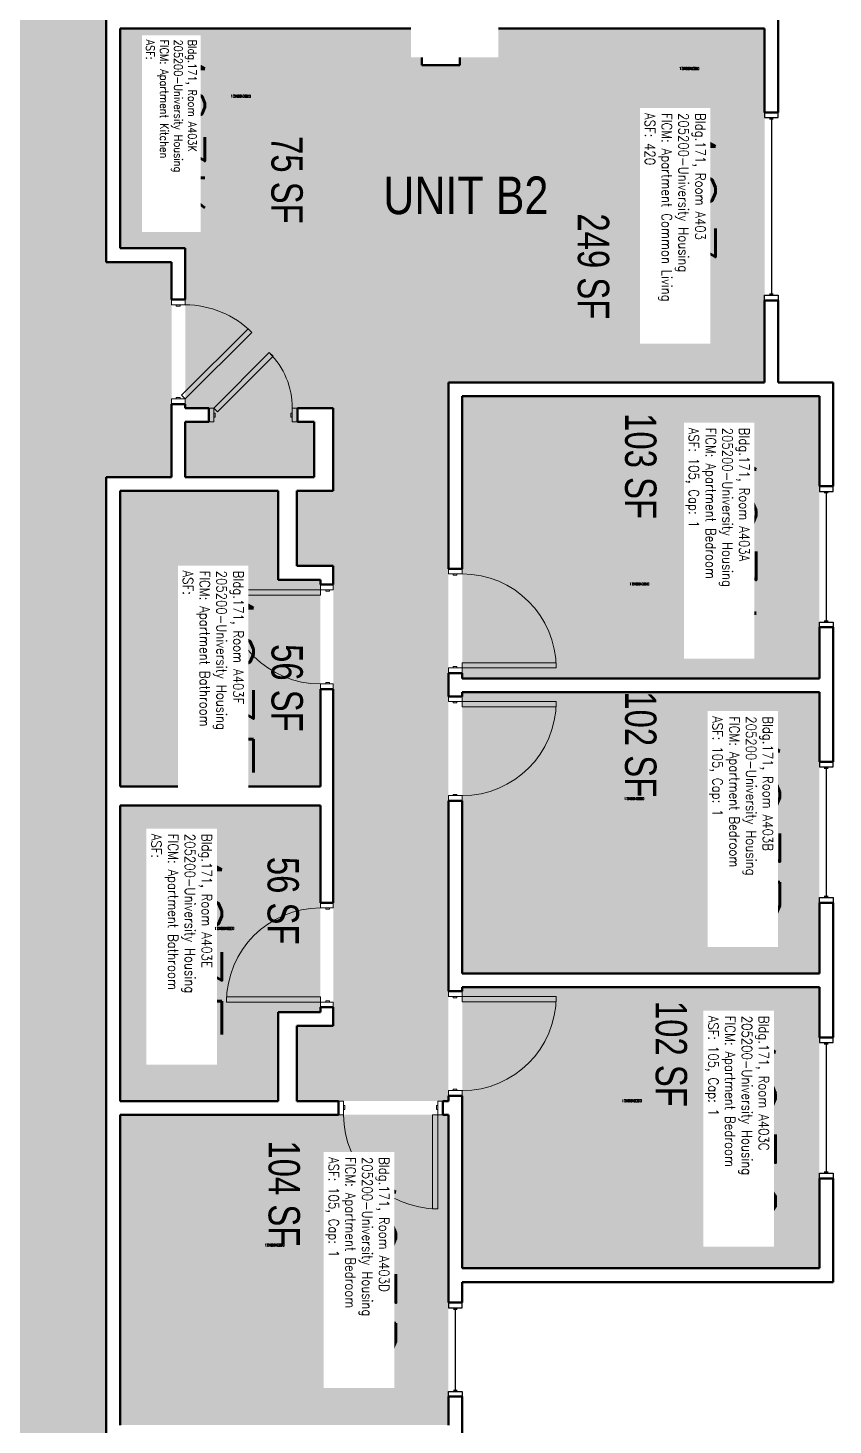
# Model space of a CAD drawing. Header units: inches. Extents: x 88 to 3257, y -489 to 2081.
# Drawn here: x 406 to 714, y 254 to 789 of the extents above; entities that cross this region are included whole.
import ezdxf
from ezdxf.enums import TextEntityAlignment as Align

# ---------------------------------------------------------------- set-up
doc = ezdxf.new("R2010")
doc.units = ezdxf.units.IN
doc.header["$LTSCALE"] = 48
doc.header["$MEASUREMENT"] = 0
for name, color, linetype in [('A-Area-Iden', 1, 'Continuous'), ('A-DOOR', 2, 'Continuous'), ('A-GLAZ', 1, 'Continuous'), ('A-IDEN-RNUM', 7, 'Continuous'), ('A-IDEN-SNUM', 4, 'Continuous'), ('A-IDEN-VNUM', 4, 'Continuous'), ('A-WALL', 5, 'Continuous'), ('AREA-TEXT', 3, 'Continuous'), ('Rooms-Category-Color', 7, 'Continuous'), ('Rooms-College-Color', 7, 'Continuous'), ('Rooms-Department-Color', 7, 'Continuous'), ('Rooms-Division-Color', 7, 'Continuous'), ('Rooms-Information', 7, 'Continuous')]:
    doc.layers.add(name, color=color, linetype=linetype)
doc.styles.add('AREA', font='arial.ttf', dxfattribs={"width": 0.75, "height": 12})
doc.styles.add('ROOMSNUMBER', font='txt.shx', dxfattribs={"height": 0.03})
doc.styles.add('ROOMVNUMBER', font='simplex.shx', dxfattribs={"width": 0.85})
doc.styles.get("Standard").update_dxf_attribs({"font": 'ARIALN.TTF'})
pattern_1 = [(45, (1086.59335, 189.51828), (0.088388348, -0.088388348), [])]

msp = doc.modelspace()

# ---------------------------------------------------------------- hatches: boundary and pattern name
h = msp.add_hatch()
h.set_pattern_fill('ANSI31', color=256, style=0)
h.set_pattern_definition(pattern_1)
h.paths.add_polyline_path([(502.64, 520.99), (502.64, 579.72), (493.43, 579.72), (493.43, 520.99)], flags=9)
h = msp.add_hatch()
h.set_pattern_fill('ANSI31', color=256, style=0)
h.set_pattern_definition(pattern_1)
h.paths.add_polyline_path([(502.64, 520.99), (502.64, 579.72), (493.43, 579.72), (493.43, 520.99)], flags=9)
at = {"layer": 'Rooms-Category-Color', "true_color": 0xadadad}
msp.add_hatch(color=253, dxfattribs=at).paths.add_polyline_path([(547.22, 1168.24), (547.22, 1193.24), (464.89, 1193.24), (464.89, 1168.24), (375.5, 1168.24), (375.5, 1082.22), (350.5, 1082.22), (350.5, 999.89), (375.5, 999.89), (375.5, 815.86), (350.5, 815.86), (350.5, 733.53), (375.5, 733.53), (374.88, 226), (435.5, 226), (435.5, 616.78), (460.5, 616.78), (460.5, 699.11), (435.5, 699.11), (435.5, 881.25), (507.5, 881.25), (507.5, 960.25), (435.5, 960.25), (435.5, 1023.88), (495.87, 1084.25), (547.22, 1084.25)])
at = {"layer": 'Rooms-Category-Color', "true_color": 0x728ef3}
for points in [[(440.75, 704.36), (570.88, 704.36), (570.88, 774.5), (556.25, 774.5), (556.25, 788.5), (440.75, 788.5)], [(570.88, 788.5), (570.88, 704.36), (465.75, 704.36), (465.75, 643.23), (474.7, 643.23), (474.7, 637.98), (465.75, 637.98), (465.75, 616.78), (515.13, 616.78), (515.13, 637.98), (508.7, 637.98), (508.7, 643.23), (522.38, 643.23), (522.38, 611.53), (508.5, 611.53), (508.5, 582.78), (522.38, 582.78), (522.38, 406.75), (508.5, 406.75), (508.5, 378), (566.5, 378), (566.5, 653), (687.5, 653), (687.5, 788.5)], [(708.5, 539.75), (708.5, 647.75), (571.75, 647.75), (571.75, 539.75)], [(440.75, 611.53), (440.75, 498.39), (517.5, 498.39), (517.5, 577.53), (501.25, 577.53), (501.25, 611.53)], [(571.75, 426.88), (571.75, 534.5), (708.5, 534.5), (708.5, 426.88)], [(440.75, 491.14), (440.75, 378), (501.25, 378), (501.25, 412), (517.5, 412), (517.5, 491.14)], [(708.5, 421.63), (708.5, 314), (571.75, 314), (571.75, 421.63)], [(440.75, 372.75), (440.75, 254), (566.5, 254), (566.5, 372.75)]]:
    msp.add_hatch(color=171, dxfattribs=at).paths.add_polyline_path(points)
at = {"layer": 'Rooms-College-Color', "true_color": 0xadadad}
for points in [[(547.22, 1168.24), (547.22, 1193.24), (464.89, 1193.24), (464.89, 1168.24), (375.5, 1168.24), (375.5, 1082.22), (350.5, 1082.22), (350.5, 999.89), (375.5, 999.89), (375.5, 815.86), (350.5, 815.86), (350.5, 733.53), (375.5, 733.53), (374.88, 226), (435.5, 226), (435.5, 616.78), (460.5, 616.78), (460.5, 699.11), (435.5, 699.11), (435.5, 881.25), (507.5, 881.25), (507.5, 960.25), (435.5, 960.25), (435.5, 1023.88), (495.87, 1084.25), (547.22, 1084.25)], [(440.75, 704.36), (570.88, 704.36), (570.88, 774.5), (556.25, 774.5), (556.25, 788.5), (440.75, 788.5)], [(570.88, 788.5), (570.88, 704.36), (465.75, 704.36), (465.75, 643.23), (474.7, 643.23), (474.7, 637.98), (465.75, 637.98), (465.75, 616.78), (515.13, 616.78), (515.13, 637.98), (508.7, 637.98), (508.7, 643.23), (522.38, 643.23), (522.38, 611.53), (508.5, 611.53), (508.5, 582.78), (522.38, 582.78), (522.38, 406.75), (508.5, 406.75), (508.5, 378), (566.5, 378), (566.5, 653), (687.5, 653), (687.5, 788.5)], [(708.5, 539.75), (708.5, 647.75), (571.75, 647.75), (571.75, 539.75)], [(440.75, 611.53), (440.75, 498.39), (517.5, 498.39), (517.5, 577.53), (501.25, 577.53), (501.25, 611.53)], [(571.75, 426.88), (571.75, 534.5), (708.5, 534.5), (708.5, 426.88)], [(440.75, 491.14), (440.75, 378), (501.25, 378), (501.25, 412), (517.5, 412), (517.5, 491.14)], [(708.5, 421.63), (708.5, 314), (571.75, 314), (571.75, 421.63)], [(440.75, 372.75), (440.75, 254), (566.5, 254), (566.5, 372.75)]]:
    msp.add_hatch(color=253, dxfattribs=at).paths.add_polyline_path(points)
at = {"layer": 'Rooms-Department-Color', "true_color": 0xacacac}
msp.add_hatch(color=253, dxfattribs=at).paths.add_polyline_path([(547.22, 1168.24), (547.22, 1193.24), (464.89, 1193.24), (464.89, 1168.24), (375.5, 1168.24), (375.5, 1082.22), (350.5, 1082.22), (350.5, 999.89), (375.5, 999.89), (375.5, 815.86), (350.5, 815.86), (350.5, 733.53), (375.5, 733.53), (374.88, 226), (435.5, 226), (435.5, 616.78), (460.5, 616.78), (460.5, 699.11), (435.5, 699.11), (435.5, 881.25), (507.5, 881.25), (507.5, 960.25), (435.5, 960.25), (435.5, 1023.88), (495.87, 1084.25), (547.22, 1084.25)])
at = {"layer": 'Rooms-Department-Color', "true_color": 0x604aed}
for points in [[(440.75, 704.36), (570.88, 704.36), (570.88, 774.5), (556.25, 774.5), (556.25, 788.5), (440.75, 788.5)], [(570.88, 788.5), (570.88, 704.36), (465.75, 704.36), (465.75, 643.23), (474.7, 643.23), (474.7, 637.98), (465.75, 637.98), (465.75, 616.78), (515.13, 616.78), (515.13, 637.98), (508.7, 637.98), (508.7, 643.23), (522.38, 643.23), (522.38, 611.53), (508.5, 611.53), (508.5, 582.78), (522.38, 582.78), (522.38, 406.75), (508.5, 406.75), (508.5, 378), (566.5, 378), (566.5, 653), (687.5, 653), (687.5, 788.5)], [(708.5, 539.75), (708.5, 647.75), (571.75, 647.75), (571.75, 539.75)], [(440.75, 611.53), (440.75, 498.39), (517.5, 498.39), (517.5, 577.53), (501.25, 577.53), (501.25, 611.53)], [(571.75, 426.88), (571.75, 534.5), (708.5, 534.5), (708.5, 426.88)], [(440.75, 491.14), (440.75, 378), (501.25, 378), (501.25, 412), (517.5, 412), (517.5, 491.14)], [(708.5, 421.63), (708.5, 314), (571.75, 314), (571.75, 421.63)], [(440.75, 372.75), (440.75, 254), (566.5, 254), (566.5, 372.75)]]:
    msp.add_hatch(color=173, dxfattribs=at).paths.add_polyline_path(points)
at = {"layer": 'Rooms-Division-Color', "true_color": 0xadadad}
msp.add_hatch(color=253, dxfattribs=at).paths.add_polyline_path([(547.22, 1168.24), (547.22, 1193.24), (464.89, 1193.24), (464.89, 1168.24), (375.5, 1168.24), (375.5, 1082.22), (350.5, 1082.22), (350.5, 999.89), (375.5, 999.89), (375.5, 815.86), (350.5, 815.86), (350.5, 733.53), (375.5, 733.53), (374.88, 226), (435.5, 226), (435.5, 616.78), (460.5, 616.78), (460.5, 699.11), (435.5, 699.11), (435.5, 881.25), (507.5, 881.25), (507.5, 960.25), (435.5, 960.25), (435.5, 1023.88), (495.87, 1084.25), (547.22, 1084.25)])
at = {"layer": 'Rooms-Division-Color', "true_color": 0x604aed}
for points in [[(440.75, 704.36), (570.88, 704.36), (570.88, 774.5), (556.25, 774.5), (556.25, 788.5), (440.75, 788.5)], [(570.88, 788.5), (570.88, 704.36), (465.75, 704.36), (465.75, 643.23), (474.7, 643.23), (474.7, 637.98), (465.75, 637.98), (465.75, 616.78), (515.13, 616.78), (515.13, 637.98), (508.7, 637.98), (508.7, 643.23), (522.38, 643.23), (522.38, 611.53), (508.5, 611.53), (508.5, 582.78), (522.38, 582.78), (522.38, 406.75), (508.5, 406.75), (508.5, 378), (566.5, 378), (566.5, 653), (687.5, 653), (687.5, 788.5)], [(708.5, 539.75), (708.5, 647.75), (571.75, 647.75), (571.75, 539.75)], [(440.75, 611.53), (440.75, 498.39), (517.5, 498.39), (517.5, 577.53), (501.25, 577.53), (501.25, 611.53)], [(571.75, 426.88), (571.75, 534.5), (708.5, 534.5), (708.5, 426.88)], [(440.75, 491.14), (440.75, 378), (501.25, 378), (501.25, 412), (517.5, 412), (517.5, 491.14)], [(708.5, 421.63), (708.5, 314), (571.75, 314), (571.75, 421.63)], [(440.75, 372.75), (440.75, 254), (566.5, 254), (566.5, 372.75)]]:
    msp.add_hatch(color=173, dxfattribs=at).paths.add_polyline_path(points)

# ---------------------------------------------------------------- linework, layer by layer
at = {"layer": 'A-DOOR', "linetype": 'Continuous', "lineweight": 18}
for points in [[(460.5, 682.72), (460.5, 684.72), (465.75, 684.72), (465.75, 682.72)], [(460.5, 682.72), (460.5, 684.72), (465.75, 684.72), (465.75, 682.72)], [(462.25, 682.72), (462.25, 682.22), (463.75, 682.22), (463.75, 682.72)], [(462.25, 682.72), (462.25, 682.22), (463.75, 682.22), (463.75, 682.72)], [(465.75, 646.72), (464.34, 648.13), (489.79, 673.59), (491.21, 672.17)], [(465.75, 646.72), (464.34, 648.13), (489.79, 673.59), (491.21, 672.17)], [(476.7, 643.23), (478.11, 641.82), (499.33, 663.03), (497.91, 664.44)], [(476.7, 643.23), (478.11, 641.82), (499.33, 663.03), (497.91, 664.44)], [(462.25, 646.72), (462.25, 647.22), (463.75, 647.22), (463.75, 646.72)], [(462.25, 646.72), (462.25, 647.22), (463.75, 647.22), (463.75, 646.72)], [(460.5, 646.72), (460.5, 644.72), (465.75, 644.72), (465.75, 646.72)], [(460.5, 646.72), (460.5, 644.72), (465.75, 644.72), (465.75, 646.72)], [(476.7, 637.98), (474.7, 637.98), (474.7, 643.23), (476.7, 643.23)], [(476.7, 637.98), (474.7, 637.98), (474.7, 643.23), (476.7, 643.23)], [(506.7, 637.98), (508.7, 637.98), (508.7, 643.23), (506.7, 643.23)], [(506.7, 637.98), (508.7, 637.98), (508.7, 643.23), (506.7, 643.23)], [(476.7, 639.73), (477.2, 639.73), (477.2, 641.23), (476.7, 641.23)], [(476.7, 639.73), (477.2, 639.73), (477.2, 641.23), (476.7, 641.23)], [(506.7, 639.73), (506.2, 639.73), (506.2, 641.23), (506.7, 641.23)], [(506.7, 639.73), (506.2, 639.73), (506.2, 641.23), (506.7, 641.23)], [(566.5, 579.75), (566.5, 581.75), (571.75, 581.75), (571.75, 579.75)], [(566.5, 579.75), (566.5, 581.75), (571.75, 581.75), (571.75, 579.75)], [(568.25, 579.75), (568.25, 579.25), (569.75, 579.25), (569.75, 579.75)], [(568.25, 579.75), (568.25, 579.25), (569.75, 579.25), (569.75, 579.75)], [(517.5, 573.64), (517.5, 571.64), (481.5, 571.64), (481.5, 573.64)], [(517.5, 573.64), (517.5, 571.64), (481.5, 571.64), (481.5, 573.64)], [(522.38, 573.64), (522.38, 575.64), (517.5, 575.64), (517.5, 573.64)], [(522.38, 573.64), (522.38, 575.64), (517.5, 575.64), (517.5, 573.64)], [(521, 573.64), (521, 573.14), (519.5, 573.14), (519.5, 573.64)], [(521, 573.64), (521, 573.14), (519.5, 573.14), (519.5, 573.64)], [(571.75, 543.75), (571.75, 545.75), (607.75, 545.75), (607.75, 543.75)], [(571.75, 543.75), (571.75, 545.75), (607.75, 545.75), (607.75, 543.75)], [(566.5, 543.75), (566.5, 541.75), (571.75, 541.75), (571.75, 543.75)], [(566.5, 543.75), (566.5, 541.75), (571.75, 541.75), (571.75, 543.75)], [(568.25, 543.75), (568.25, 544.25), (569.75, 544.25), (569.75, 543.75)], [(568.25, 543.75), (568.25, 544.25), (569.75, 544.25), (569.75, 543.75)], [(522.38, 537.64), (522.38, 535.64), (517.5, 535.64), (517.5, 537.64)], [(522.38, 537.64), (522.38, 535.64), (517.5, 535.64), (517.5, 537.64)], [(521, 537.64), (521, 538.14), (519.5, 538.14), (519.5, 537.64)], [(521, 537.64), (521, 538.14), (519.5, 538.14), (519.5, 537.64)], [(566.5, 530.88), (566.5, 532.88), (571.75, 532.88), (571.75, 530.88)], [(566.5, 530.88), (566.5, 532.88), (571.75, 532.88), (571.75, 530.88)], [(568.25, 530.88), (568.25, 530.38), (569.75, 530.38), (569.75, 530.88)], [(568.25, 530.88), (568.25, 530.38), (569.75, 530.38), (569.75, 530.88)], [(571.75, 530.88), (571.75, 528.88), (607.75, 528.88), (607.75, 530.88)], [(571.75, 530.88), (571.75, 528.88), (607.75, 528.88), (607.75, 530.88)], [(566.5, 494.88), (566.5, 492.88), (571.75, 492.88), (571.75, 494.88)], [(566.5, 494.88), (566.5, 492.88), (571.75, 492.88), (571.75, 494.88)], [(568.25, 494.88), (568.25, 495.38), (569.75, 495.38), (569.75, 494.88)], [(568.25, 494.88), (568.25, 495.38), (569.75, 495.38), (569.75, 494.88)], [(522.38, 451.89), (522.38, 453.89), (517.5, 453.89), (517.5, 451.89)], [(522.38, 451.89), (522.38, 453.89), (517.5, 453.89), (517.5, 451.89)], [(521, 451.89), (521, 451.39), (519.5, 451.39), (519.5, 451.89)], [(521, 451.89), (521, 451.39), (519.5, 451.39), (519.5, 451.89)], [(517.5, 415.89), (517.5, 417.89), (481.5, 417.89), (481.5, 415.89)], [(517.5, 415.89), (517.5, 417.89), (481.5, 417.89), (481.5, 415.89)], [(566.5, 418), (566.5, 420), (571.75, 420), (571.75, 418)], [(566.5, 418), (566.5, 420), (571.75, 420), (571.75, 418)], [(568.25, 418), (568.25, 417.5), (569.75, 417.5), (569.75, 418)], [(568.25, 418), (568.25, 417.5), (569.75, 417.5), (569.75, 418)], [(571.75, 418), (571.75, 416), (607.75, 416), (607.75, 418)], [(571.75, 418), (571.75, 416), (607.75, 416), (607.75, 418)], [(522.38, 415.89), (522.38, 413.89), (517.5, 413.89), (517.5, 415.89)], [(522.38, 415.89), (522.38, 413.89), (517.5, 413.89), (517.5, 415.89)], [(521, 415.89), (521, 416.39), (519.5, 416.39), (519.5, 415.89)], [(521, 415.89), (521, 416.39), (519.5, 416.39), (519.5, 415.89)], [(566.5, 382), (566.5, 380), (571.75, 380), (571.75, 382)], [(566.5, 382), (566.5, 380), (571.75, 380), (571.75, 382)], [(568.25, 382), (568.25, 382.5), (569.75, 382.5), (569.75, 382)], [(568.25, 382), (568.25, 382.5), (569.75, 382.5), (569.75, 382)], [(526.38, 378), (524.38, 378), (524.38, 372.75), (526.38, 372.75)], [(526.38, 378), (524.38, 378), (524.38, 372.75), (526.38, 372.75)], [(526.38, 376.25), (526.88, 376.25), (526.88, 374.75), (526.38, 374.75)], [(526.38, 376.25), (526.88, 376.25), (526.88, 374.75), (526.38, 374.75)], [(562.38, 376.25), (561.88, 376.25), (561.88, 374.75), (562.38, 374.75)], [(562.38, 376.25), (561.88, 376.25), (561.88, 374.75), (562.38, 374.75)], [(562.38, 378), (564.38, 378), (564.38, 372.75), (562.38, 372.75)], [(562.38, 378), (564.38, 378), (564.38, 372.75), (562.38, 372.75)], [(562.38, 372.75), (560.38, 372.75), (560.38, 336.75), (562.38, 336.75)], [(562.38, 372.75), (560.38, 372.75), (560.38, 336.75), (562.38, 336.75)]]:
    msp.add_lwpolyline(points, close=True, dxfattribs=at)
for centre, start, end in [((465.75, 646.72), 45, 90), ((465.75, 646.72), 45, 90), ((571.75, 543.75), 0, 90), ((571.75, 543.75), 0, 90), ((517.5, 573.64), 180, 270), ((517.5, 573.64), 180, 270)]:
    msp.add_arc(centre, 36, start, end, dxfattribs=at)
at = {"layer": 'A-DOOR', "linetype": 'Continuous', "lineweight": 18, "extrusion": (0, 0, -1)}
for centre, radius, start, end in [((-476.7, 643.23), 30, 135, 180), ((-476.7, 643.23), 30, 135, 180), ((-571.75, 530.88), 36, 180, 270), ((-571.75, 530.88), 36, 180, 270), ((-517.5, 415.89), 36, 0, 90), ((-517.5, 415.89), 36, 0, 90), ((-571.75, 418), 36, 180, 270), ((-571.75, 418), 36, 180, 270), ((-562.38, 372.75), 36, 270, 0), ((-562.38, 372.75), 36, 270, 0)]:
    msp.add_arc(centre, radius, start, end, dxfattribs=at)
at = {"layer": 'A-GLAZ', "linetype": 'Continuous', "lineweight": 25}
for p, q in [((689.38, 753.88), (690.88, 753.88)), ((689.38, 753.88), (690.88, 753.88)), ((690.13, 753.88), (690.13, 686.88)), ((690.13, 753.88), (690.13, 686.88)), ((689.38, 686.88), (690.88, 686.88)), ((689.38, 686.88), (690.88, 686.88)), ((710.38, 610.84), (711.88, 610.84)), ((710.38, 610.84), (711.88, 610.84)), ((711.13, 610.84), (711.13, 561.84)), ((711.13, 610.84), (711.13, 561.84)), ((710.38, 561.84), (711.88, 561.84)), ((710.38, 561.84), (711.88, 561.84)), ((710.38, 505.38), (711.88, 505.38)), ((710.38, 505.38), (711.88, 505.38)), ((711.13, 505.38), (711.13, 456.38)), ((711.13, 505.38), (711.13, 456.38)), ((710.38, 456.38), (711.88, 456.38)), ((710.38, 456.38), (711.88, 456.38)), ((710.38, 399.85), (711.88, 399.85)), ((710.38, 399.85), (711.88, 399.85)), ((711.13, 399.85), (711.13, 350.85)), ((711.13, 399.85), (711.13, 350.85)), ((710.38, 350.85), (711.88, 350.85)), ((710.38, 350.85), (711.88, 350.85)), ((568.38, 298.38), (569.88, 298.38)), ((568.38, 298.38), (569.88, 298.38)), ((569.13, 298.38), (569.13, 267.38)), ((569.13, 298.38), (569.13, 267.38)), ((568.38, 267.38), (569.88, 267.38)), ((568.38, 267.38), (569.88, 267.38))]:
    msp.add_line(p, q, dxfattribs=at)
for points in [[(692.75, 754.38), (692.75, 756.38), (687.5, 756.38), (687.5, 754.38)], [(692.75, 754.38), (692.75, 756.38), (687.5, 756.38), (687.5, 754.38)], [(692.75, 686.38), (692.75, 684.38), (687.5, 684.38), (687.5, 686.38)], [(692.75, 686.38), (692.75, 684.38), (687.5, 684.38), (687.5, 686.38)], [(713.75, 611.34), (713.75, 613.34), (708.5, 613.34), (708.5, 611.34)], [(713.75, 611.34), (713.75, 613.34), (708.5, 613.34), (708.5, 611.34)], [(713.75, 561.34), (713.75, 559.34), (708.5, 559.34), (708.5, 561.34)], [(713.75, 561.34), (713.75, 559.34), (708.5, 559.34), (708.5, 561.34)], [(713.75, 505.88), (713.75, 507.88), (708.5, 507.88), (708.5, 505.88)], [(713.75, 505.88), (713.75, 507.88), (708.5, 507.88), (708.5, 505.88)], [(713.75, 455.88), (713.75, 453.88), (708.5, 453.88), (708.5, 455.88)], [(713.75, 455.88), (713.75, 453.88), (708.5, 453.88), (708.5, 455.88)], [(713.75, 400.35), (713.75, 402.35), (708.5, 402.35), (708.5, 400.35)], [(713.75, 400.35), (713.75, 402.35), (708.5, 402.35), (708.5, 400.35)], [(713.75, 350.35), (713.75, 348.35), (708.5, 348.35), (708.5, 350.35)], [(713.75, 350.35), (713.75, 348.35), (708.5, 348.35), (708.5, 350.35)], [(571.75, 298.88), (571.75, 300.88), (566.5, 300.88), (566.5, 298.88)], [(571.75, 298.88), (571.75, 300.88), (566.5, 300.88), (566.5, 298.88)], [(571.75, 266.88), (571.75, 264.88), (566.5, 264.88), (566.5, 266.88)], [(571.75, 266.88), (571.75, 264.88), (566.5, 264.88), (566.5, 266.88)]]:
    msp.add_lwpolyline(points, close=True, dxfattribs=at)
at = {"layer": 'A-WALL', "linetype": 'Continuous', "lineweight": 50}
for p, q in [((435.5, 699.11), (435.5, 793.75)), ((435.5, 699.11), (435.5, 793.75)), ((692.75, 793.75), (692.75, 756.38)), ((692.75, 793.75), (692.75, 756.38)), ((440.75, 788.5), (440.75, 704.36)), ((556.25, 788.5), (440.75, 788.5)), ((440.75, 788.5), (440.75, 704.36)), ((556.25, 788.5), (440.75, 788.5)), ((556.25, 774.5), (556.25, 788.5)), ((556.25, 774.5), (556.25, 788.5)), ((566, 788.5), (563.5, 788.5)), ((563.5, 788.5), (563.5, 779.38)), ((566, 788.5), (563.5, 788.5)), ((563.5, 788.5), (563.5, 779.38)), ((566, 779.38), (566, 788.5)), ((566, 779.38), (566, 788.5)), ((687.5, 788.5), (570.88, 788.5)), ((570.88, 788.5), (570.88, 774.5)), ((687.5, 788.5), (570.88, 788.5)), ((570.88, 788.5), (570.88, 774.5)), ((687.5, 756.38), (687.5, 788.5)), ((687.5, 756.38), (687.5, 788.5)), ((563.5, 779.38), (566, 779.38)), ((563.5, 779.38), (566, 779.38)), ((570.88, 774.5), (556.25, 774.5)), ((570.88, 774.5), (556.25, 774.5)), ((692.75, 756.38), (687.5, 756.38)), ((692.75, 756.38), (687.5, 756.38)), ((440.75, 704.36), (465.75, 704.36)), ((440.75, 704.36), (465.75, 704.36)), ((465.75, 704.36), (465.75, 684.72)), ((465.75, 704.36), (465.75, 684.72)), ((460.5, 699.11), (435.5, 699.11)), ((460.5, 699.11), (435.5, 699.11)), ((460.5, 684.72), (460.5, 699.11)), ((460.5, 684.72), (460.5, 699.11)), ((465.75, 684.72), (460.5, 684.72)), ((465.75, 684.72), (460.5, 684.72)), ((687.5, 653), (687.5, 684.38)), ((687.5, 684.38), (692.75, 684.38)), ((687.5, 653), (687.5, 684.38)), ((687.5, 684.38), (692.75, 684.38)), ((692.75, 684.38), (692.75, 653)), ((692.75, 684.38), (692.75, 653)), ((566.5, 653), (687.5, 653)), ((566.5, 581.75), (566.5, 653)), ((566.5, 653), (687.5, 653)), ((566.5, 581.75), (566.5, 653)), ((692.75, 653), (713.75, 653)), ((692.75, 653), (713.75, 653)), ((713.75, 653), (713.75, 613.34)), ((713.75, 653), (713.75, 613.34)), ((708.5, 647.75), (571.75, 647.75)), ((571.75, 647.75), (571.75, 581.75)), ((708.5, 647.75), (571.75, 647.75)), ((571.75, 647.75), (571.75, 581.75)), ((708.5, 613.34), (708.5, 647.75)), ((708.5, 613.34), (708.5, 647.75)), ((460.5, 616.78), (460.5, 644.72)), ((460.5, 644.72), (465.75, 644.72)), ((460.5, 616.78), (460.5, 644.72)), ((460.5, 644.72), (465.75, 644.72)), ((465.75, 644.72), (465.75, 643.23)), ((465.75, 644.72), (465.75, 643.23)), ((465.75, 643.23), (474.7, 643.23)), ((465.75, 643.23), (474.7, 643.23)), ((474.7, 643.23), (474.7, 637.98)), ((474.7, 643.23), (474.7, 637.98)), ((508.7, 643.23), (522.38, 643.23)), ((508.7, 637.98), (508.7, 643.23)), ((508.7, 643.23), (522.38, 643.23)), ((508.7, 637.98), (508.7, 643.23)), ((522.38, 643.23), (522.38, 611.53)), ((522.38, 643.23), (522.38, 611.53)), ((474.7, 637.98), (465.75, 637.98)), ((465.75, 637.98), (465.75, 616.78)), ((474.7, 637.98), (465.75, 637.98)), ((465.75, 637.98), (465.75, 616.78)), ((515.13, 637.98), (508.7, 637.98)), ((515.13, 637.98), (508.7, 637.98)), ((515.13, 616.78), (515.13, 637.98)), ((515.13, 616.78), (515.13, 637.98)), ((435.5, 377.38), (435.5, 616.78)), ((435.5, 616.78), (460.5, 616.78)), ((435.5, 377.38), (435.5, 616.78)), ((435.5, 616.78), (460.5, 616.78)), ((465.75, 616.78), (515.13, 616.78)), ((465.75, 616.78), (515.13, 616.78)), ((440.75, 611.53), (440.75, 498.39)), ((501.25, 611.53), (440.75, 611.53)), ((440.75, 611.53), (440.75, 498.39)), ((501.25, 611.53), (440.75, 611.53)), ((501.25, 577.53), (501.25, 611.53)), ((501.25, 577.53), (501.25, 611.53)), ((508.5, 611.53), (508.5, 582.78)), ((522.38, 611.53), (508.5, 611.53)), ((508.5, 611.53), (508.5, 582.78)), ((522.38, 611.53), (508.5, 611.53)), ((713.75, 613.34), (708.5, 613.34)), ((713.75, 613.34), (708.5, 613.34)), ((517.5, 577.53), (501.25, 577.53)), ((517.5, 577.53), (501.25, 577.53)), ((508.5, 582.78), (522.38, 582.78)), ((508.5, 582.78), (522.38, 582.78)), ((517.5, 575.64), (517.5, 577.53)), ((517.5, 575.64), (517.5, 577.53)), ((522.38, 582.78), (522.38, 575.64)), ((522.38, 582.78), (522.38, 575.64)), ((571.75, 581.75), (566.5, 581.75)), ((571.75, 581.75), (566.5, 581.75)), ((522.38, 575.64), (517.5, 575.64)), ((522.38, 575.64), (517.5, 575.64)), ((708.5, 539.75), (708.5, 559.34)), ((708.5, 559.34), (713.75, 559.34)), ((708.5, 539.75), (708.5, 559.34)), ((708.5, 559.34), (713.75, 559.34)), ((713.75, 559.34), (713.75, 507.88)), ((713.75, 559.34), (713.75, 507.88)), ((566.5, 532.88), (566.5, 541.75)), ((566.5, 541.75), (571.75, 541.75)), ((566.5, 532.88), (566.5, 541.75)), ((566.5, 541.75), (571.75, 541.75)), ((571.75, 541.75), (571.75, 539.75)), ((571.75, 541.75), (571.75, 539.75)), ((517.5, 498.39), (517.5, 535.64)), ((517.5, 535.64), (522.38, 535.64)), ((517.5, 498.39), (517.5, 535.64)), ((517.5, 535.64), (522.38, 535.64)), ((522.38, 535.64), (522.38, 453.89)), ((522.38, 535.64), (522.38, 453.89)), ((571.75, 539.75), (708.5, 539.75)), ((571.75, 539.75), (708.5, 539.75)), ((571.75, 532.88), (566.5, 532.88)), ((571.75, 532.88), (566.5, 532.88)), ((708.5, 534.5), (571.75, 534.5)), ((571.75, 534.5), (571.75, 532.88)), ((708.5, 534.5), (571.75, 534.5)), ((571.75, 534.5), (571.75, 532.88)), ((708.5, 507.88), (708.5, 534.5)), ((708.5, 507.88), (708.5, 534.5)), ((713.75, 507.88), (708.5, 507.88)), ((713.75, 507.88), (708.5, 507.88)), ((440.75, 498.39), (517.5, 498.39)), ((440.75, 498.39), (517.5, 498.39)), ((566.5, 420), (566.5, 492.88)), ((566.5, 492.88), (571.75, 492.88)), ((566.5, 420), (566.5, 492.88)), ((566.5, 492.88), (571.75, 492.88)), ((571.75, 492.88), (571.75, 426.88)), ((571.75, 492.88), (571.75, 426.88)), ((517.5, 491.14), (440.75, 491.14)), ((440.75, 491.14), (440.75, 378)), ((517.5, 491.14), (440.75, 491.14)), ((440.75, 491.14), (440.75, 378)), ((517.5, 453.89), (517.5, 491.14)), ((517.5, 453.89), (517.5, 491.14)), ((522.38, 453.89), (517.5, 453.89)), ((522.38, 453.89), (517.5, 453.89)), ((708.5, 426.88), (708.5, 453.88)), ((708.5, 453.88), (713.75, 453.88)), ((708.5, 426.88), (708.5, 453.88)), ((708.5, 453.88), (713.75, 453.88)), ((713.75, 453.88), (713.75, 402.35)), ((713.75, 453.88), (713.75, 402.35)), ((571.75, 426.88), (708.5, 426.88)), ((571.75, 426.88), (708.5, 426.88)), ((571.75, 420), (566.5, 420)), ((571.75, 420), (566.5, 420)), ((708.5, 421.63), (571.75, 421.63)), ((571.75, 421.63), (571.75, 420)), ((708.5, 421.63), (571.75, 421.63)), ((571.75, 421.63), (571.75, 420)), ((708.5, 402.35), (708.5, 421.63)), ((708.5, 402.35), (708.5, 421.63)), ((501.25, 412), (517.5, 412)), ((501.25, 378), (501.25, 412)), ((501.25, 412), (517.5, 412)), ((501.25, 378), (501.25, 412)), ((517.5, 412), (517.5, 413.89)), ((517.5, 413.89), (522.38, 413.89)), ((517.5, 412), (517.5, 413.89)), ((517.5, 413.89), (522.38, 413.89)), ((522.38, 413.89), (522.38, 406.75)), ((522.38, 413.89), (522.38, 406.75)), ((522.38, 406.75), (508.5, 406.75)), ((508.5, 406.75), (508.5, 378)), ((522.38, 406.75), (508.5, 406.75)), ((508.5, 406.75), (508.5, 378)), ((713.75, 402.35), (708.5, 402.35)), ((713.75, 402.35), (708.5, 402.35)), ((566.5, 378), (566.5, 380)), ((566.5, 380), (571.75, 380)), ((566.5, 378), (566.5, 380)), ((566.5, 380), (571.75, 380)), ((571.75, 380), (571.75, 314)), ((571.75, 380), (571.75, 314)), ((435.5, 248.75), (435.5, 377.38)), ((435.5, 248.75), (435.5, 377.38)), ((440.75, 378), (501.25, 378)), ((440.75, 378), (501.25, 378)), ((508.5, 378), (521.75, 378)), ((508.5, 378), (521.75, 378)), ((521.75, 378), (524.38, 378)), ((521.75, 378), (524.38, 378)), ((524.38, 378), (524.38, 372.75)), ((524.38, 378), (524.38, 372.75)), ((564.38, 378), (566.5, 378)), ((564.38, 372.75), (564.38, 378)), ((564.38, 378), (566.5, 378)), ((564.38, 372.75), (564.38, 378)), ((440.75, 372.75), (440.75, 254)), ((521.75, 372.75), (440.75, 372.75)), ((440.75, 372.75), (440.75, 254)), ((521.75, 372.75), (440.75, 372.75)), ((524.38, 372.75), (521.75, 372.75)), ((524.38, 372.75), (521.75, 372.75)), ((566.5, 372.75), (564.38, 372.75)), ((566.5, 372.75), (564.38, 372.75)), ((566.5, 309.38), (566.5, 372.75)), ((566.5, 309.38), (566.5, 372.75)), ((708.5, 314), (708.5, 348.35)), ((708.5, 348.35), (713.75, 348.35)), ((708.5, 314), (708.5, 348.35)), ((708.5, 348.35), (713.75, 348.35)), ((713.75, 348.35), (713.75, 308.75)), ((713.75, 348.35), (713.75, 308.75)), ((571.75, 314), (708.5, 314)), ((571.75, 314), (708.5, 314)), ((566.5, 300.88), (566.5, 309.38)), ((566.5, 300.88), (566.5, 309.38)), ((713.75, 308.75), (571.75, 308.75)), ((571.75, 308.75), (571.75, 300.88)), ((713.75, 308.75), (571.75, 308.75)), ((571.75, 308.75), (571.75, 300.88)), ((571.75, 300.88), (566.5, 300.88)), ((571.75, 300.88), (566.5, 300.88)), ((566.5, 254), (566.5, 264.88)), ((566.5, 264.88), (571.75, 264.88)), ((566.5, 254), (566.5, 264.88)), ((566.5, 264.88), (571.75, 264.88)), ((571.75, 264.88), (571.75, 248.75)), ((571.75, 264.88), (571.75, 248.75))]:
    msp.add_line(p, q, dxfattribs=at)

# ---------------------------------------------------------------- texts
at = {"layer": 'A-Area-Iden', "linetype": 'ByBlock'}
msp.add_text('UNIT B2', height=14.4, dxfattribs=at).set_placement((573.14, 717.43), align=Align.CENTER)
at = {"layer": 'A-IDEN-RNUM', "style": 'ROOMSNUMBER', "width": 0.85}
for s, p in [('0403-00', (658.67, 772.65)), ('0403-K0', (486.99, 762.06)), ('0403-A0', (639.57, 575.38)), ('0403-F0', (481.48, 532.08)), ('0403-B0', (637.59, 493.22)), ('0403-E0', (480.68, 443.58)), ('0403-C0', (636.72, 377.63)), ('0403-D0', (499.93, 322.36))]:
    msp.add_text(s, height=1, dxfattribs=at).set_placement(p, align=Align.CENTER)
at = {"layer": 'A-IDEN-SNUM', "style": 'ROOMSNUMBER', "width": 0.85}
for s, p in [('1710A40300', (658.67, 772.65)), ('1710A403K0', (486.99, 762.06)), ('1710A403A0', (639.57, 575.38)), ('1710A403F0', (481.48, 532.08)), ('1710A403B0', (637.59, 493.22)), ('1710A403E0', (480.68, 443.58)), ('1710A403C0', (636.72, 377.63)), ('1710A403D0', (499.93, 322.36))]:
    msp.add_text(s, height=1, dxfattribs=at).set_placement(p, align=Align.CENTER)
at = {"layer": 'A-IDEN-VNUM', "style": 'ROOMVNUMBER', "width": 0.85}
for s, height, p in [('403K', 22.5, (461.97, 750.54)), ('403', 27, (655.23, 726.63)), ('403A', 27, (670.76, 594.18)), ('403F', 27, (478.35, 541.12)), ('403B', 27, (679.82, 484.85)), ('403E', 27, (466.26, 440.37)), ('403C', 27, (678.23, 369.64)), ('403D', 27, (532.87, 316.12))]:
    msp.add_text(s, height=height, rotation=270, dxfattribs=at).set_placement(p, align=Align.MIDDLE_CENTER)
at = {"layer": 'AREA-TEXT', "style": 'AREA', "width": 0.75}
for s, p in [('75 SF', (504.71, 730.55)), ('249 SF', (622.03, 697.45)), ('103 SF', (640.13, 621.01)), ('56 SF', (504.75, 536.12)), ('102 SF', (640.13, 514.54)), ('56 SF', (503.24, 454.69)), ('102 SF', (651.83, 396.06)), ('104 SF', (503.63, 342.66))]:
    msp.add_text(s, height=12, rotation=270, dxfattribs=at).set_placement(p, align=Align.MIDDLE_CENTER)

# ---------------------------------------------------------------- next in the draw order: texts
at = {"layer": 'Rooms-Information', "attachment_point": 7, "rotation": 270, "style": 'ROOMVNUMBER', "bg_fill": 3, "box_fill_scale": 1.5, "bg_fill_color": 256, "bg_fill_true_color": 13158600, "bg_fill_transparency": 0}
for s, insert, char_height, width in [('Bldg.171, Room A416^M^J140903-UH-Residntl Student Experience^M^JFICM: Storage Closet^M^JASF: 141', (554.05, 865.72), 3.8571, 86.4), ('Bldg.171, Room A403K^M^J205200-University Housing^M^JFICM: Apartment Kitchen^M^JASF: ', (450.72, 784.24), 3.2143, 72), ('Bldg.171, Room A403^M^J205200-University Housing^M^JFICM: Apartment Common Living^M^JASF: 420', (641.73, 756.14), 3.8571, 86.4), ('Bldg.171, Room A403A^M^J205200-University Housing^M^JFICM: Apartment Bedroom^M^JASF: 105, Cap: 1', (657.26, 635.7), 3.8571, 86.4), ('Bldg.171, Room A403F^M^J205200-University Housing^M^JFICM: Apartment Bathroom^M^JASF: ', (464.85, 581.01), 3.8571, 86.4), ('Bldg.171, Room A403B^M^J205200-University Housing^M^JFICM: Apartment Bedroom^M^JASF: 105, Cap: 1', (666.32, 525.29), 3.8571, 86.4), ('Bldg.171, Room A403E^M^J205200-University Housing^M^JFICM: Apartment Bathroom^M^JASF: ', (452.76, 480.26), 3.8571, 86.4), ('Bldg.171, Room A403C^M^J205200-University Housing^M^JFICM: Apartment Bedroom^M^JASF: 105, Cap: 1', (664.73, 410.62), 3.8571, 86.4), ('Bldg.171, Room A403D^M^J205200-University Housing^M^JFICM: Apartment Bedroom^M^JASF: 105, Cap: 1', (519.37, 356.56), 3.8571, 86.4)]:
    msp.add_mtext(s, dxfattribs=dict(at, insert=insert, char_height=char_height, width=width))

doc.saveas('drawing.dxf')
